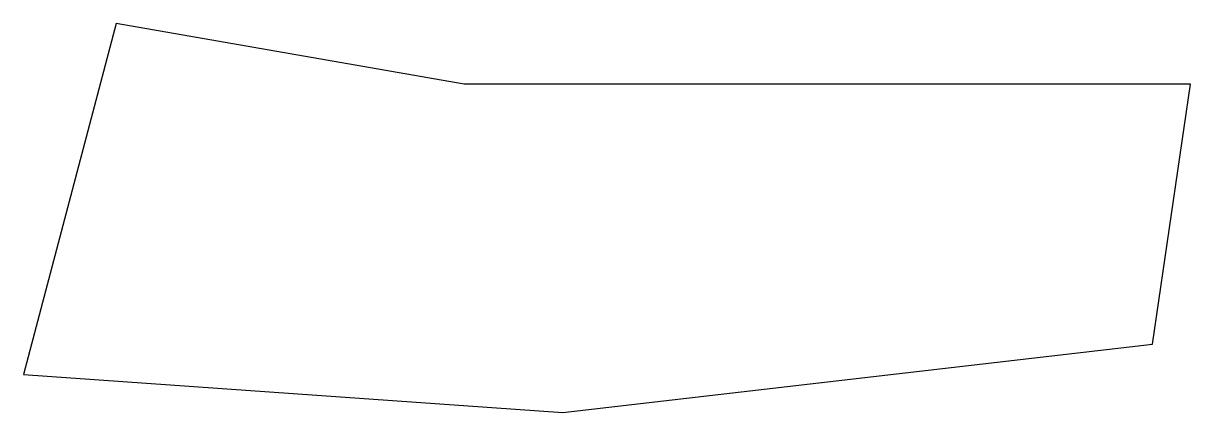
# Model space of a CAD drawing. Extents: x 112 to 880, y 205 to 461.
import ezdxf

# ---------------------------------------------------------------- set-up
doc = ezdxf.new("R2010")
doc.units = 0
doc.layers.get('0').update_dxf_attribs({"color": 140, "linetype": 'CONTINUOUS'})

msp = doc.modelspace()

# ---------------------------------------------------------------- linework, layer by layer
for p, q in [((173, 461), (112, 230)), ((402, 421), (173, 461)), ((880, 421), (402, 421)), ((855, 250), (880, 421)), ((467, 205), (855, 250)), ((112, 230), (467, 205))]:
    msp.add_line(p, q)

doc.saveas('drawing.dxf')
